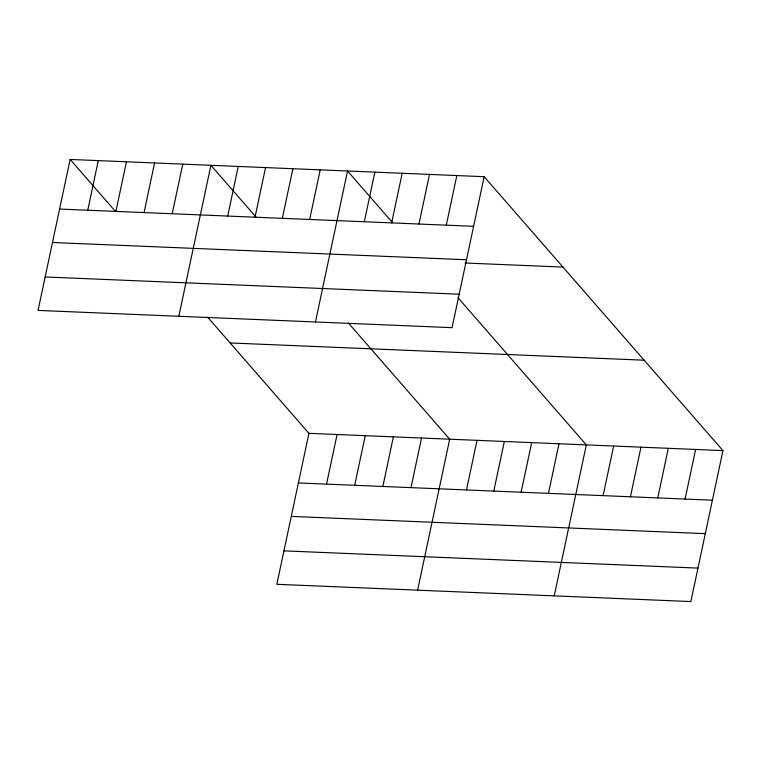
<?xml version="1.0" encoding="UTF-8"?>
<svg xmlns="http://www.w3.org/2000/svg" width="761" height="761" viewBox="0 0 761 761"><rect width="100%" height="100%" fill="white"/><g stroke="black" fill="none" stroke-linecap="round" stroke-linejoin="round"><path stroke-width="1.14" d="M70.136 159.439L38.05 310.412L452.072 327.668L484.158 176.695L70.136 159.439L115.168 211.092M87.753 210.226L98.293 160.619M115.9 211.396L126.45 161.789M144.057 212.576L154.597 162.959M172.205 213.746L182.754 164.138M178.816 316.281L210.911 165.308L255.934 216.961M227.691 216.057L238.231 166.45M255.011 217.199L265.56 167.582M282.341 218.331L292.88 168.723M309.66 219.472L320.21 169.865M315.444 321.97L347.539 170.997L392.562 222.65M207.705 317.232L308.928 433.332L276.842 584.305L690.864 601.561L722.95 450.588L484.158 176.695M364.319 221.746L374.859 172.138M326.536 484.12L337.085 434.512M391.639 222.887L402.189 173.28M354.693 485.29L365.232 435.682M418.969 224.029L429.508 174.421M382.84 486.46L393.389 436.852M446.288 225.161L456.838 175.553M410.997 487.639L421.537 438.032M417.608 590.175L449.694 439.202L348.471 323.092M466.474 489.951L477.023 440.343M493.803 491.083L504.343 441.475M521.123 492.224L531.673 442.617M548.453 493.366L558.993 443.758M554.236 595.863L586.322 444.89L458.036 297.751M603.102 495.639L613.651 446.032M630.431 496.781L640.971 447.173M657.751 497.922L668.301 448.305M685.081 499.054L695.621 449.447M59.596 209.056L473.618 226.302M52.48 242.502L466.512 259.748M465.047 263.002L562.959 267.082M45.156 276.966L459.178 294.212M230.126 342.954L644.148 360.2M308.928 433.332L722.95 450.588M298.379 482.95L712.401 500.196M291.273 516.396L705.295 533.642M283.948 550.859L697.97 568.106"/></g></svg>
